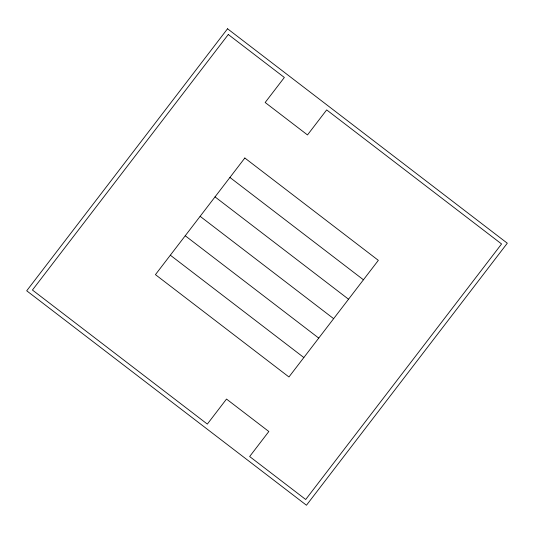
<?xml version="1.0" encoding="UTF-8"?>
<svg xmlns="http://www.w3.org/2000/svg" width="534" height="534" viewBox="0 0 534 534"><rect width="100%" height="100%" fill="white"/><g stroke="black" fill="none" stroke-linecap="round" stroke-linejoin="round"><path stroke-width="0.8" d="M229.927 177.448L363.44 279.789M215.028 196.886L348.542 299.227M200.13 216.323L333.643 318.664M185.231 235.761L318.745 338.102M170.333 255.199L303.846 357.54M227.537 28.769L26.7 290.79L306.463 505.231L507.3 243.21L227.537 28.769M228.292 34.51L32.434 290.029L207.332 424.089L226.509 399.065L268.836 431.505L249.652 456.53L305.708 499.49L501.566 243.971L326.668 109.911L307.491 134.935L265.164 102.495L284.348 77.47L228.292 34.51M244.826 158.011L155.434 274.636L288.947 376.971L378.339 260.352L244.826 158.011"/></g></svg>
